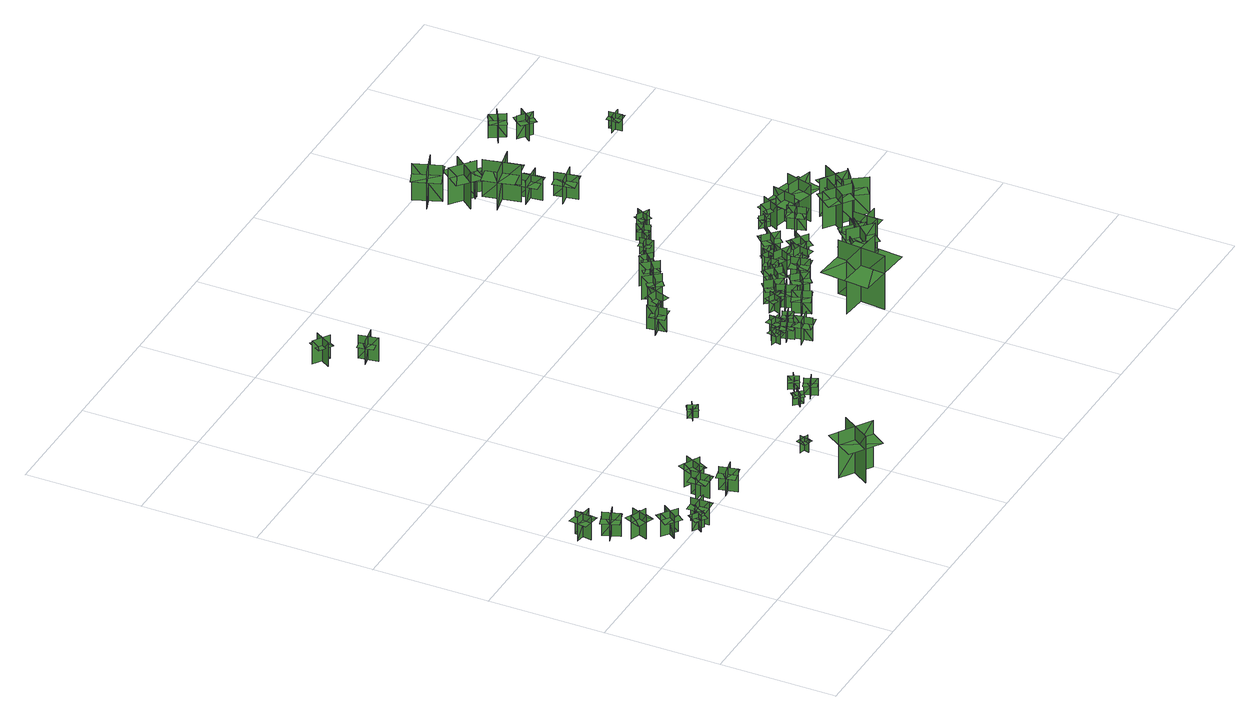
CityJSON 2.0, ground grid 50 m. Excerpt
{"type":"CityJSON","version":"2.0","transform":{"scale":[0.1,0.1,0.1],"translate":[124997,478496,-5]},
"CityObjects":{
"tree1":{"type":"SolitaryVegetationObject","geometry":[{"type":"MultiSurface","lod":"1","boundaries":[[[0,1,2]],[[0,2,3]],[[4,5,6]],[[4,6,7]],[[8,9,10]],[[8,10,11]],[[8,11,12]],[[8,12,13]]]}]},
"tree2":{"type":"SolitaryVegetationObject","geometry":[{"type":"MultiSurface","lod":"1","boundaries":[[[14,15,16]],[[14,16,17]],[[18,19,20]],[[18,20,21]],[[22,23,24]],[[22,24,25]],[[22,25,26]],[[22,26,27]]]}]},
"tree3":{"type":"SolitaryVegetationObject","geometry":[{"type":"MultiSurface","lod":"1","boundaries":[[[28,29,30]],[[28,30,31]],[[32,33,34]],[[32,34,35]],[[36,37,38]],[[36,38,39]],[[36,39,40]],[[36,40,41]]]}]},
"tree4":{"type":"SolitaryVegetationObject","geometry":[{"type":"MultiSurface","lod":"1","boundaries":[[[42,43,44]],[[42,44,45]],[[46,47,48]],[[46,48,49]],[[50,51,52]],[[50,52,53]],[[50,53,54]],[[50,54,55]]]}]},
"tree5":{"type":"SolitaryVegetationObject","geometry":[{"type":"MultiSurface","lod":"1","boundaries":[[[56,57,58]],[[56,58,59]],[[60,61,62]],[[60,62,63]],[[64,65,66]],[[64,66,67]],[[64,67,68]],[[64,68,69]]]}]},
"tree6":{"type":"SolitaryVegetationObject","geometry":[{"type":"MultiSurface","lod":"1","boundaries":[[[70,71,72]],[[70,72,73]],[[74,75,76]],[[74,76,77]],[[78,79,80]],[[78,80,81]],[[78,81,82]],[[78,82,83]]]}]},
"tree7":{"type":"SolitaryVegetationObject","geometry":[{"type":"MultiSurface","lod":"1","boundaries":[[[84,85,86]],[[84,86,87]],[[88,89,90]],[[88,90,91]],[[92,93,94]],[[92,94,95]],[[92,95,96]],[[92,96,97]]]}]},
"tree8":{"type":"SolitaryVegetationObject","geometry":[{"type":"MultiSurface","lod":"1","boundaries":[[[98,99,100]],[[98,100,101]],[[102,103,104]],[[102,104,105]],[[106,107,108]],[[106,108,109]],[[106,109,110]],[[106,110,111]]]}]},
"tree9":{"type":"SolitaryVegetationObject","geometry":[{"type":"MultiSurface","lod":"1","boundaries":[[[112,113,114]],[[112,114,115]],[[116,117,118]],[[116,118,119]],[[120,121,122]],[[120,122,123]],[[120,123,124]],[[120,124,125]]]}]},
"tree10":{"type":"SolitaryVegetationObject","geometry":[{"type":"MultiSurface","lod":"1","boundaries":[[[126,127,128]],[[126,128,129]],[[130,131,132]],[[130,132,133]],[[134,135,136]],[[134,136,137]],[[134,137,138]],[[134,138,139]]]}]},
"tree11":{"type":"SolitaryVegetationObject","geometry":[{"type":"MultiSurface","lod":"1","boundaries":[[[140,141,142]],[[140,142,143]],[[144,145,146]],[[144,146,147]],[[148,149,150]],[[148,150,151]],[[148,151,152]],[[148,152,153]]]}]},
"tree12":{"type":"SolitaryVegetationObject","geometry":[{"type":"MultiSurface","lod":"1","boundaries":[[[154,155,156]],[[154,156,157]],[[158,159,160]],[[158,160,161]],[[162,163,164]],[[162,164,165]],[[162,165,166]],[[162,166,167]]]}]},
"tree13":{"type":"SolitaryVegetationObject","geometry":[{"type":"MultiSurface","lod":"1","boundaries":[[[168,169,170]],[[168,170,171]],[[172,173,174]],[[172,174,175]],[[176,177,178]],[[176,178,179]],[[176,179,180]],[[176,180,181]]]}]},
"tree14":{"type":"SolitaryVegetationObject","geometry":[{"type":"MultiSurface","lod":"1","boundaries":[[[182,183,184]],[[182,184,185]],[[186,187,188]],[[186,188,189]],[[190,191,192]],[[190,192,193]],[[190,193,194]],[[190,194,195]]]}]},
"tree15":{"type":"SolitaryVegetationObject","geometry":[{"type":"MultiSurface","lod":"1","boundaries":[[[196,197,198]],[[196,198,199]],[[200,201,202]],[[200,202,203]],[[204,205,206]],[[204,206,207]],[[204,207,208]],[[204,208,209]]]}]},
"tree16":{"type":"SolitaryVegetationObject","geometry":[{"type":"MultiSurface","lod":"1","boundaries":[[[210,211,212]],[[210,212,213]],[[214,215,216]],[[214,216,217]],[[218,219,220]],[[218,220,221]],[[218,221,222]],[[218,222,223]]]}]},
"tree17":{"type":"SolitaryVegetationObject","geometry":[{"type":"MultiSurface","lod":"1","boundaries":[[[224,225,226]],[[224,226,227]],[[228,229,230]],[[228,230,231]],[[232,233,234]],[[232,234,235]],[[232,235,236]],[[232,236,237]]]}]},
"tree18":{"type":"SolitaryVegetationObject","geometry":[{"type":"MultiSurface","lod":"1","boundaries":[[[238,239,240]],[[238,240,241]],[[242,243,244]],[[242,244,245]],[[246,247,248]],[[246,248,249]],[[246,249,250]],[[246,250,251]]]}]},
"tree19":{"type":"SolitaryVegetationObject","geometry":[{"type":"MultiSurface","lod":"1","boundaries":[[[252,253,254]],[[252,254,255]],[[256,257,258]],[[256,258,259]],[[260,261,262]],[[260,262,263]],[[260,263,264]],[[260,264,265]]]}]},
"tree20":{"type":"SolitaryVegetationObject","geometry":[{"type":"MultiSurface","lod":"1","boundaries":[[[266,267,268]],[[266,268,269]],[[270,271,272]],[[270,272,273]],[[274,275,276]],[[274,276,277]],[[274,277,278]],[[274,278,279]]]}]},
"tree21":{"type":"SolitaryVegetationObject","geometry":[{"type":"MultiSurface","lod":"1","boundaries":[[[280,281,282]],[[280,282,283]],[[284,285,286]],[[284,286,287]],[[288,289,290]],[[288,290,291]],[[288,291,292]],[[288,292,293]]]}]},
"tree22":{"type":"SolitaryVegetationObject","geometry":[{"type":"MultiSurface","lod":"1","boundaries":[[[294,295,296]],[[294,296,297]],[[298,299,300]],[[298,300,301]],[[302,303,304]],[[302,304,305]],[[302,305,306]],[[302,306,307]]]}]},
"tree23":{"type":"SolitaryVegetationObject","geometry":[{"type":"MultiSurface","lod":"1","boundaries":[[[308,309,310]],[[308,310,311]],[[312,313,314]],[[312,314,315]],[[316,317,318]],[[316,318,319]],[[316,319,320]],[[316,320,321]]]}]},
"tree24":{"type":"SolitaryVegetationObject","geometry":[{"type":"MultiSurface","lod":"1","boundaries":[[[322,323,324]],[[322,324,325]],[[326,327,328]],[[326,328,329]],[[330,331,332]],[[330,332,333]],[[330,333,334]],[[330,334,335]]]}]},
"tree25":{"type":"SolitaryVegetationObject","geometry":[{"type":"MultiSurface","lod":"1","boundaries":[[[336,337,338]],[[336,338,339]],[[340,341,342]],[[340,342,343]],[[344,345,346]],[[344,346,347]],[[344,347,348]],[[344,348,349]]]}]},
"tree26":{"type":"SolitaryVegetationObject","geometry":[{"type":"MultiSurface","lod":"1","boundaries":[[[350,351,352]],[[350,352,353]],[[354,355,356]],[[354,356,357]],[[358,359,360]],[[358,360,361]],[[358,361,362]],[[358,362,363]]]}]},
"tree27":{"type":"SolitaryVegetationObject","geometry":[{"type":"MultiSurface","lod":"1","boundaries":[[[364,365,366]],[[364,366,367]],[[368,369,370]],[[368,370,371]],[[372,373,374]],[[372,374,375]],[[372,375,376]],[[372,376,377]]]}]},
"tree28":{"type":"SolitaryVegetationObject","geometry":[{"type":"MultiSurface","lod":"1","boundaries":[[[378,379,380]],[[378,380,381]],[[382,383,384]],[[382,384,385]],[[386,387,388]],[[386,388,389]],[[386,389,390]],[[386,390,391]]]}]},
"tree29":{"type":"SolitaryVegetationObject","geometry":[{"type":"MultiSurface","lod":"1","boundaries":[[[392,393,394]],[[392,394,395]],[[396,397,398]],[[396,398,399]],[[400,401,402]],[[400,402,403]],[[400,403,404]],[[400,404,405]]]}]},
"tree30":{"type":"SolitaryVegetationObject","geometry":[{"type":"MultiSurface","lod":"1","boundaries":[[[406,407,408]],[[406,408,409]],[[410,411,412]],[[410,412,413]],[[414,415,416]],[[414,416,417]],[[414,417,418]],[[414,418,419]]]}]},
"tree31":{"type":"SolitaryVegetationObject","geometry":[{"type":"MultiSurface","lod":"1","boundaries":[[[420,421,422]],[[420,422,423]],[[424,425,426]],[[424,426,427]],[[428,429,430]],[[428,430,431]],[[428,431,432]],[[428,432,433]]]}]},
"tree32":{"type":"SolitaryVegetationObject","geometry":[{"type":"MultiSurface","lod":"1","boundaries":[[[434,435,436]],[[434,436,437]],[[438,439,440]],[[438,440,441]],[[442,443,444]],[[442,444,445]],[[442,445,446]],[[442,446,447]]]}]},
"tree33":{"type":"SolitaryVegetationObject","geometry":[{"type":"MultiSurface","lod":"1","boundaries":[[[448,449,450]],[[448,450,451]],[[452,453,454]],[[452,454,455]],[[456,457,458]],[[456,458,459]],[[456,459,460]],[[456,460,461]]]}]},
"tree34":{"type":"SolitaryVegetationObject","geometry":[{"type":"MultiSurface","lod":"1","boundaries":[[[462,463,464]],[[462,464,465]],[[466,467,468]],[[466,468,469]],[[470,471,472]],[[470,472,473]],[[470,473,474]],[[470,474,475]]]}]},
"tree35":{"type":"SolitaryVegetationObject","geometry":[{"type":"MultiSurface","lod":"1","boundaries":[[[476,477,478]],[[476,478,479]],[[480,481,482]],[[480,482,483]],[[484,485,486]],[[484,486,487]],[[484,487,488]],[[484,488,489]]]}]},
"tree36":{"type":"SolitaryVegetationObject","geometry":[{"type":"MultiSurface","lod":"1","boundaries":[[[490,491,492]],[[490,492,493]],[[494,495,496]],[[494,496,497]],[[498,499,500]],[[498,500,501]],[[498,501,502]],[[498,502,503]]]}]},
"tree37":{"type":"SolitaryVegetationObject","geometry":[{"type":"MultiSurface","lod":"1","boundaries":[[[504,505,506]],[[504,506,507]],[[508,509,510]],[[508,510,511]],[[512,513,514]],[[512,514,515]],[[512,515,516]],[[512,516,517]]]}]},
"tree38":{"type":"SolitaryVegetationObject","geometry":[{"type":"MultiSurface","lod":"1","boundaries":[[[518,519,520]],[[518,520,521]],[[522,523,524]],[[522,524,525]],[[526,527,528]],[[526,528,529]],[[526,529,530]],[[526,530,531]]]}]},
"tree39":{"type":"SolitaryVegetationObject","geometry":[{"type":"MultiSurface","lod":"1","boundaries":[[[532,533,534]],[[532,534,535]],[[536,537,538]],[[536,538,539]],[[540,541,542]],[[540,542,543]],[[540,543,544]],[[540,544,545]]]}]},
"tree40":{"type":"SolitaryVegetationObject","geometry":[{"type":"MultiSurface","lod":"1","boundaries":[[[546,547,548]],[[546,548,549]],[[550,551,552]],[[550,552,553]],[[554,555,556]],[[554,556,557]],[[554,557,558]],[[554,558,559]]]}]},
"tree41":{"type":"SolitaryVegetationObject","geometry":[{"type":"MultiSurface","lod":"1","boundaries":[[[560,561,562]],[[560,562,563]],[[564,565,566]],[[564,566,567]],[[568,569,570]],[[568,570,571]],[[568,571,572]],[[568,572,573]]]}]},
"tree42":{"type":"SolitaryVegetationObject","geometry":[{"type":"MultiSurface","lod":"1","boundaries":[[[574,575,576]],[[574,576,577]],[[578,579,580]],[[578,580,581]],[[582,583,584]],[[582,584,585]],[[582,585,586]],[[582,586,587]]]}]},
"tree43":{"type":"SolitaryVegetationObject","geometry":[{"type":"MultiSurface","lod":"1","boundaries":[[[588,589,590]],[[588,590,591]],[[592,593,594]],[[592,594,595]],[[596,597,593]],[[596,593,592]],[[598,599,589]],[[598,589,588]],[[600,601,602]],[[600,602,603]],[[604,605,606]],[[604,606,607]]]}]},
"tree44":{"type":"SolitaryVegetationObject","geometry":[{"type":"MultiSurface","lod":"1","boundaries":[[[608,609,610]],[[608,610,611]],[[612,613,614]],[[612,614,615]],[[616,617,618]],[[616,618,619]],[[616,619,620]],[[616,620,621]]]}]},
"tree45":{"type":"SolitaryVegetationObject","geometry":[{"type":"MultiSurface","lod":"1","boundaries":[[[622,623,624]],[[622,624,625]],[[626,627,628]],[[626,628,629]],[[630,631,632]],[[630,632,633]],[[630,633,634]],[[630,634,635]]]}]},
"tree46":{"type":"SolitaryVegetationObject","geometry":[{"type":"MultiSurface","lod":"1","boundaries":[[[636,637,638]],[[636,638,639]],[[640,641,642]],[[640,642,643]],[[644,645,646]],[[644,646,647]],[[644,647,648]],[[644,648,649]]]}]},
"tree47":{"type":"SolitaryVegetationObject","geometry":[{"type":"MultiSurface","lod":"1","boundaries":[[[650,651,652]],[[650,652,653]],[[654,655,656]],[[654,656,657]],[[658,659,660]],[[658,660,661]],[[658,661,662]],[[658,662,663]]]}]},
"tree48":{"type":"SolitaryVegetationObject","geometry":[{"type":"MultiSurface","lod":"1","boundaries":[[[664,665,666]],[[664,666,667]],[[668,669,670]],[[668,670,671]],[[672,673,674]],[[672,674,675]],[[672,675,676]],[[672,676,677]]]}]},
"tree49":{"type":"SolitaryVegetationObject","geometry":[{"type":"MultiSurface","lod":"1","boundaries":[[[678,679,680]],[[678,680,681]],[[682,683,684]],[[682,684,685]],[[686,687,688]],[[686,688,689]],[[686,689,690]],[[686,690,691]]]}]},
"tree50":{"type":"SolitaryVegetationObject","geometry":[{"type":"MultiSurface","lod":"1","boundaries":[[[692,693,694]],[[692,694,695]],[[696,697,698]],[[696,698,699]],[[700,701,702]],[[700,702,703]],[[700,703,704]],[[700,704,705]]]}]},
"tree51":{"type":"SolitaryVegetationObject","geometry":[{"type":"MultiSurface","lod":"1","boundaries":[[[706,707,708]],[[706,708,709]],[[710,711,712]],[[710,712,713]],[[714,715,716]],[[714,716,717]],[[714,717,718]],[[714,718,719]]]}]},
"tree52":{"type":"SolitaryVegetationObject","geometry":[{"type":"MultiSurface","lod":"1","boundaries":[[[720,721,722]],[[720,722,723]],[[724,725,726]],[[724,726,727]],[[728,729,730]],[[728,730,731]],[[728,732,733]],[[728,733,729]]]}]},
"tree53":{"type":"SolitaryVegetationObject","geometry":[{"type":"MultiSurface","lod":"1","boundaries":[[[734,735,736]],[[734,736,737]],[[738,739,740]],[[738,740,741]],[[742,743,744]],[[742,744,745]],[[742,745,746]],[[742,746,747]]]}]},
"tree54":{"type":"SolitaryVegetationObject","geometry":[{"type":"MultiSurface","lod":"1","boundaries":[[[748,749,750]],[[748,750,751]],[[752,753,754]],[[752,754,755]],[[756,757,758]],[[756,758,759]],[[756,759,760]],[[756,760,761]]]}]},
"tree55":{"type":"SolitaryVegetationObject","geometry":[{"type":"MultiSurface","lod":"1","boundaries":[[[762,763,764]],[[762,764,765]],[[766,767,768]],[[766,768,769]],[[770,771,772]],[[770,772,773]],[[770,773,774]],[[770,774,775]]]}]},
"tree56":{"type":"SolitaryVegetationObject","geometry":[{"type":"MultiSurface","lod":"1","boundaries":[[[776,777,778]],[[776,778,779]],[[780,781,782]],[[780,782,783]],[[784,785,786]],[[784,786,787]],[[784,787,788]],[[784,788,789]]]}]},
"tree57":{"type":"SolitaryVegetationObject","geometry":[{"type":"MultiSurface","lod":"1","boundaries":[[[790,791,792]],[[790,792,793]],[[794,795,796]],[[794,796,797]],[[798,799,800]],[[798,800,801]],[[798,801,802]],[[798,802,803]]]}]},
"tree58":{"type":"SolitaryVegetationObject","geometry":[{"type":"MultiSurface","lod":"1","boundaries":[[[804,805,806]],[[804,806,807]],[[808,809,810]],[[808,810,811]],[[812,813,814]],[[812,814,815]],[[812,815,816]],[[812,816,817]]]}]},
"tree59":{"type":"SolitaryVegetationObject","geometry":[{"type":"MultiSurface","lod":"1","boundaries":[[[818,819,820]],[[818,820,821]],[[822,823,824]],[[822,824,825]],[[826,827,828]],[[826,828,829]],[[826,829,830]],[[826,830,831]]]}]},
"tree60":{"type":"SolitaryVegetationObject","geometry":[{"type":"MultiSurface","lod":"1","boundaries":[[[832,833,834]],[[832,834,835]],[[836,837,838]],[[836,838,839]],[[840,841,842]],[[840,842,843]],[[840,843,844]],[[840,844,845]]]}]},
"tree61":{"type":"SolitaryVegetationObject","geometry":[{"type":"MultiSurface","lod":"1","boundaries":[[[846,847,848]],[[846,848,849]],[[850,851,852]],[[850,852,853]],[[854,855,856]],[[854,856,857]],[[854,857,858]],[[854,858,859]]]}]},
"tree62":{"type":"SolitaryVegetationObject","geometry":[{"type":"MultiSurface","lod":"1","boundaries":[[[860,861,862]],[[860,862,863]],[[864,865,866]],[[864,866,867]],[[868,869,870]],[[868,870,871]],[[868,872,873]],[[868,873,869]]]}]},
"tree63":{"type":"SolitaryVegetationObject","geometry":[{"type":"MultiSurface","lod":"1","boundaries":[[[874,875,876]],[[874,876,877]],[[878,879,880]],[[878,880,881]],[[882,883,884]],[[882,884,885]],[[882,885,886]],[[882,886,887]]]}]},
"tree64":{"type":"SolitaryVegetationObject","geometry":[{"type":"MultiSurface","lod":"1","boundaries":[[[888,889,890]],[[888,890,891]],[[892,893,894]],[[892,894,895]],[[896,897,898]],[[896,898,899]],[[896,899,900]],[[896,900,901]]]}]},
"tree65":{"type":"SolitaryVegetationObject","geometry":[{"type":"MultiSurface","lod":"1","boundaries":[[[902,903,904]],[[902,904,905]],[[906,907,908]],[[906,908,909]],[[910,911,912]],[[910,912,913]],[[910,914,915]],[[910,915,911]]]}]},
"tree66":{"type":"SolitaryVegetationObject","geometry":[{"type":"MultiSurface","lod":"1","boundaries":[[[916,917,918]],[[916,918,919]],[[920,921,922]],[[920,922,923]],[[924,925,926]],[[924,926,927]],[[924,928,929]],[[924,929,925]]]}]},
"tree67":{"type":"SolitaryVegetationObject","geometry":[{"type":"MultiSurface","lod":"1","boundaries":[[[930,931,932]],[[930,932,933]],[[934,935,936]],[[934,936,937]],[[938,939,940]],[[938,940,941]],[[938,941,942]],[[938,942,943]]]}]},
"tree68":{"type":"SolitaryVegetationObject","geometry":[{"type":"MultiSurface","lod":"1","boundaries":[[[944,945,946]],[[944,946,947]],[[948,949,950]],[[948,950,951]],[[952,953,954]],[[952,954,955]],[[952,955,956]],[[952,956,957]]]}]},
"tree69":{"type":"SolitaryVegetationObject","geometry":[{"type":"MultiSurface","lod":"1","boundaries":[[[958,959,960]],[[958,960,961]],[[962,963,964]],[[962,964,965]],[[966,967,968]],[[966,968,969]],[[966,969,970]],[[966,970,971]]]}]}
},
"vertices":[
[57,899,19],[44,823,19],[44,823,127],[57,899,127],[15,869,19],[91,857,19],[91,857,127],[15,869,127],[15,869,97],[9,831,97],[85,819,97],[91,857,97],[97,895,97],[21,907,97],
[92,803,18],[118,730,18],[118,730,126],[92,803,126],[70,756,18],[143,782,18],[143,782,126],[70,756,126],[70,756,95],[83,720,95],[156,746,95],[143,782,95],[130,819,95],[57,793,95],
[189,659,20],[117,688,20],[117,688,127],[189,659,127],[169,707,20],[141,635,20],[141,635,127],[169,707,127],[169,707,97],[133,721,97],[105,649,97],[141,635,97],[177,621,97],[205,693,97],
[195,540,19],[241,603,19],[241,603,126],[195,540,126],[246,548,19],[183,593,19],[183,593,126],[246,548,126],[246,548,96],[269,579,96],[206,625,96],[183,593,96],[161,562,96],[223,517,96],
[271,500,20],[318,470,20],[318,470,96],[271,500,96],[279,464,20],[309,510,20],[309,510,96],[279,464,96],[279,464,75],[302,449,75],[332,495,75],[309,510,75],[286,525,75],[255,479,75],
[374,503,19],[297,500,19],[297,500,126],[374,503,126],[336,538,19],[340,461,19],[340,461,126],[336,538,126],[336,538,96],[298,537,96],[301,459,96],[340,461,96],[379,463,96],[375,540,96],
[541,582,20],[463,580,20],[463,580,128],[541,582,128],[503,618,20],[506,540,20],[506,540,128],[503,618,128],[503,618,98],[464,616,98],[467,539,98],[506,540,98],[544,541,98],[542,619,98],
[577,536,19],[595,461,19],[595,461,127],[577,536,127],[550,492,19],[625,510,19],[625,510,127],[550,492,127],[550,492,97],[559,455,97],[634,473,97],[625,510,97],[616,548,97],[541,530,97],
[601,629,21],[531,662,21],[531,662,129],[601,629,129],[584,678,21],[551,608,21],[551,608,129],[584,678,129],[584,678,99],[549,694,99],[516,624,99],[551,608,99],[586,591,99],[619,661,99],
[963,178,13],[877,49,13],[877,49,229],[963,178,229],[862,158,13],[991,72,13],[991,72,229],[862,158,229],[862,158,168],[819,93,168],[948,8,168],[991,72,168],[1034,137,168],[905,222,168],
[986,352,21],[944,364,21],[944,364,82],[986,352,82],[972,378,21],[960,336,21],[960,336,82],[972,378,82],[972,378,65],[951,384,65],[939,342,65],[960,336,65],[981,330,65],[993,372,65],
[959,860,26],[984,824,26],[984,824,88],[959,860,88],[953,832,26],[990,856,26],[990,856,88],[953,832,88],[953,832,71],[965,813,71],[1002,838,71],[990,856,71],[978,874,71],[941,850,71],
[737,2291,18],[669,2335,18],[669,2335,127],[737,2291,127],[726,2342,18],[726,2342,127],[682,2273,127],[682,2273,18],[726,2342,92],[697,2360,92],[662,2305,92],[691,2287,92],[720,2269,92],[754,2324,92],
[1234,508,18],[1266,539,18],[1266,539,79],[1234,508,79],[1263,507,18],[1232,539,18],[1232,539,79],[1263,507,79],[1263,507,62],[1279,523,62],[1248,555,62],[1232,539,62],[1217,524,62],[1247,492,62],
[784,2193,19],[799,2113,19],[799,2113,128],[784,2193,128],[755,2150,19],[755,2150,128],[835,2165,128],[835,2165,19],[755,2150,93],[761,2116,93],[825,2129,93],[819,2162,93],[812,2195,93],[749,2183,93],
[1317,532,19],[1338,481,19],[1338,481,96],[1317,532,96],[1302,498,19],[1354,519,19],[1354,519,96],[1302,498,96],[1302,498,74],[1313,473,74],[1364,493,74],[1354,519,74],[1343,544,74],[1292,524,74],
[1318,575,17],[1356,597,17],[1356,597,79],[1318,575,79],[1346,567,17],[1325,606,17],[1325,606,79],[1346,567,79],[1346,567,61],[1365,577,61],[1344,616,61],[1325,606,61],[1305,595,61],[1327,556,61],
[1602,781,30],[1559,791,30],[1559,791,92],[1602,781,92],[1587,806,30],[1577,763,30],[1577,763,92],[1587,806,92],[1587,806,75],[1565,812,75],[1555,768,75],[1577,763,75],[1598,758,75],[1609,801,75],
[1431,1230,22],[1511,1243,22],[1511,1243,131],[1431,1230,131],[1473,1200,22],[1473,1200,131],[1460,1280,131],[1460,1280,22],[1473,1200,97],[1507,1205,97],[1496,1269,97],[1463,1264,97],[1429,1258,97],[1440,1194,97],
[1656,766,26],[1603,750,26],[1603,750,103],[1656,766,103],[1624,784,26],[1639,731,26],[1639,731,103],[1624,784,103],[1624,784,82],[1597,776,82],[1612,723,82],[1639,731,82],[1666,738,82],[1650,791,82],
[1668,666,20],[1653,742,20],[1653,742,127],[1668,666,127],[1697,708,20],[1621,694,20],[1621,694,127],[1697,708,127],[1697,708,97],[1690,746,97],[1614,732,97],[1621,694,97],[1628,656,97],[1704,670,97],
[1647,841,25],[1638,786,25],[1638,786,102],[1647,841,102],[1617,819,25],[1672,811,25],[1672,811,102],[1617,819,102],[1617,819,81],[1613,792,81],[1667,783,81],[1672,811,81],[1676,838,81],[1622,847,81],
[1548,1255,25],[1572,1332,25],[1572,1332,134],[1548,1255,134],[1594,1279,25],[1594,1279,134],[1516,1303,134],[1516,1303,25],[1594,1279,100],[1604,1312,100],[1542,1331,100],[1532,1299,100],[1522,1266,100],[1584,1247,100],
[1724,825,18],[1738,783,18],[1738,783,80],[1724,825,80],[1710,798,18],[1752,813,18],[1752,813,80],[1710,798,80],[1710,798,62],[1717,777,62],[1759,792,62],[1752,813,62],[1745,833,62],[1703,819,62],
[1798,914,24],[1774,861,24],[1774,861,102],[1798,914,102],[1763,901,24],[1763,901,102],[1816,877,102],[1816,877,24],[1763,901,78],[1753,879,78],[1795,860,78],[1805,882,78],[1815,904,78],[1773,923,78],
[1624,1325,28],[1686,1377,28],[1686,1377,136],[1624,1325,136],[1676,1320,28],[1676,1320,136],[1624,1383,136],[1624,1383,28],[1676,1320,102],[1702,1342,102],[1660,1392,102],[1634,1370,102],[1608,1349,102],[1649,1298,102],
[1791,776,17],[1863,804,17],[1863,804,124],[1791,776,124],[1838,755,17],[1810,827,17],[1810,827,124],[1838,755,124],[1838,755,94],[1874,769,94],[1847,841,94],[1810,827,94],[1774,814,94],[1802,741,94],
[1869,877,18],[1792,849,18],[1792,849,126],[1869,877,126],[1821,899,18],[1821,899,126],[1849,822,126],[1849,822,18],[1821,899,92],[1789,887,92],[1812,826,92],[1844,838,92],[1875,850,92],[1853,911,92],
[1863,943,24],[1800,892,24],[1800,892,133],[1863,943,133],[1811,948,24],[1811,948,133],[1862,885,133],[1862,885,24],[1811,948,98],[1785,927,98],[1826,877,98],[1852,898,98],[1878,920,98],[1837,970,98],
[1756,1369,27],[1705,1433,27],[1705,1433,135],[1756,1369,135],[1761,1421,27],[1761,1421,135],[1698,1370,135],[1698,1370,27],[1761,1421,101],[1740,1448,101],[1689,1407,101],[1711,1380,101],[1732,1354,101],[1783,1395,101],
[1958,877,18],[1900,825,18],[1900,825,125],[1958,877,125],[1906,880,18],[1958,822,18],[1958,822,125],[1906,880,125],[1906,880,95],[1877,854,95],[1929,797,95],[1958,822,95],[1987,848,95],[1935,906,95],
[1940,931,20],[1883,983,20],[1883,983,128],[1940,931,128],[1938,982,20],[1886,925,20],[1886,925,128],[1938,982,128],[1938,982,98],[1909,1008,98],[1857,951,98],[1886,925,98],[1915,899,98],[1966,956,98],
[2024,732,9],[2024,732,257],[2003,520,257],[2003,520,9],[2114,619,9],[2114,619,257],[1909,639,257],[1909,639,9],[2145,616,177],[2156,723,177],[1900,747,177],[1890,641,177],[1880,534,177],[2135,510,177],
[1836,1438,26],[1796,1479,26],[1796,1479,103],[1836,1438,103],[1836,1475,26],[1836,1475,103],[1795,1434,103],[1795,1434,26],[1836,1475,79],[1820,1492,79],[1786,1460,79],[1803,1442,79],[1820,1425,79],[1853,1457,79],
[2061,905,18],[1985,889,18],[1985,889,126],[2061,905,126],[2018,933,18],[2034,857,18],[2034,857,126],[2018,933,126],[2018,933,95],[1980,926,95],[1996,850,95],[2034,857,95],[2072,865,95],[2056,941,95],
[2002,1039,23],[2006,981,23],[2006,981,101],[2002,1039,101],[1978,1011,23],[1978,1011,101],[2036,1014,101],[2036,1014,23],[1978,1011,77],[1979,987,77],[2026,989,77],[2024,1013,77],[2023,1038,77],[1976,1035,77],
[2157,694,8],[2081,679,8],[2081,679,116],[2157,694,116],[2114,723,8],[2129,647,8],[2129,647,116],[2114,723,116],[2114,723,86],[2076,715,86],[2091,639,86],[2129,647,86],[2167,654,86],[2152,730,86],
[2014,1006,18],[2086,968,18],[2086,968,126],[2014,1006,126],[2030,956,18],[2030,956,126],[2068,1028,126],[2068,1028,18],[2030,956,92],[2060,940,92],[2090,998,92],[2060,1014,92],[2030,1030,92],[2000,972,92],
[2145,654,7],[2144,754,7],[2144,754,145],[2145,654,145],[2192,702,7],[2092,700,7],[2092,700,145],[2192,702,145],[2192,702,107],[2191,751,107],[2092,750,107],[2092,700,107],[2093,651,107],[2193,652,107],
[2031,1018,25],[2052,1072,25],[2052,1072,103],[2031,1018,103],[2065,1033,25],[2065,1033,103],[2011,1054,103],[2011,1054,25],[2065,1033,78],[2074,1055,78],[2031,1072,78],[2022,1050,78],[2013,1027,78],[2056,1010,78],
[1909,1532,26],[1913,1474,26],[1913,1474,103],[1909,1532,103],[1885,1504,26],[1885,1504,103],[1943,1508,103],[1943,1508,26],[1885,1504,79],[1887,1479,79],[1933,1483,79],[1931,1508,79],[1929,1532,79],[1883,1528,79],
[2063,943,17],[2138,925,17],[2138,925,125],[2063,943,125],[2090,899,17],[2107,974,17],[2107,974,125],[2090,899,125],[2090,899,95],[2128,890,95],[2145,966,95],[2107,974,95],[2069,983,95],[2052,908,95],
[2190,731,38],[2148,691,38],[2147,692,148],[2189,732,148],[2146,732,38],[2186,690,38],[2186,691,148],[2146,733,148],[2146,733,9],[2186,691,9],[2189,732,9],[2147,692,9],[2189,732,92],[2147,691,92],[2168,670,102],[2210,710,102],[2153,697,109],[2184,727,109],[2169,743,115],[2138,713,115],
[2140,767,13],[2212,698,13],[2212,698,151],[2140,767,151],[2141,701,13],[2210,773,13],[2210,773,151],[2141,701,151],[2141,701,112],[2177,666,112],[2246,738,112],[2210,773,112],[2174,807,112],[2105,735,112],
[2202,710,9],[2184,750,9],[2184,750,71],[2202,710,71],[2213,737,9],[2172,719,9],[2172,719,71],[2213,737,71],[2213,737,53],[2204,757,53],[2163,739,53],[2172,719,53],[2182,699,53],[2222,717,53],
[2137,932,17],[2183,995,17],[2183,995,125],[2137,932,125],[2188,940,17],[2126,986,17],[2126,986,125],[2188,940,125],[2188,940,95],[2211,971,95],[2149,1017,95],[2126,986,95],[2103,955,95],[2165,909,95],
[2097,1099,22],[2153,1045,22],[2153,1045,130],[2097,1099,130],[2098,1047,22],[2151,1103,22],[2151,1103,130],[2098,1047,130],[2098,1047,100],[2126,1021,100],[2179,1077,100],[2151,1103,100],[2123,1130,100],[2070,1074,100],
[2003,1531,27],[1988,1587,27],[1988,1587,104],[2003,1531,104],[2021,1564,27],[2021,1564,104],[1965,1548,104],[1965,1548,27],[2021,1564,80],[2015,1587,80],[1970,1575,80],[1976,1551,80],[1983,1528,80],[2027,1540,80],
[2212,790,6],[2303,709,6],[2303,709,176],[2212,790,176],[2216,709,6],[2298,800,6],[2298,800,176],[2216,709,176],[2216,709,128],[2261,668,128],[2343,759,128],[2298,800,128],[2252,840,128],[2171,750,128],
[2321,829,13],[2252,757,13],[2252,757,152],[2321,829,152],[2254,828,13],[2326,759,13],[2326,759,152],[2254,828,152],[2254,828,113],[2220,792,113],[2292,723,113],[2326,759,113],[2361,795,113],[2289,864,113],
[2047,1612,27],[2098,1584,27],[2098,1584,104],[2047,1612,104],[2058,1576,27],[2058,1576,104],[2086,1627,104],[2086,1627,27],[2058,1576,80],[2079,1565,80],[2101,1605,80],[2080,1617,80],[2059,1629,80],[2036,1588,80],
[2428,776,10],[2322,782,10],[2322,782,150],[2428,776,150],[2372,838,10],[2366,732,10],[2366,732,150],[2372,838,150],[2419,776,114],[2322,782,114],[2320,740,114],[2417,734,114],[2421,818,114],[2324,823,114],
[1841,2418,16],[1955,2460,16],[1955,2460,185],[1841,2418,185],[1914,2384,16],[1872,2498,16],[1872,2498,185],[1914,2384,185],[1914,2384,138],[1971,2405,138],[1929,2519,138],[1872,2498,138],[1815,2477,138],[1857,2363,138],
[2264,1192,29],[2299,1160,29],[2299,1160,91],[2264,1192,91],[2266,1162,29],[2266,1162,91],[2297,1196,91],[2297,1196,29],[2266,1162,71],[2280,1149,71],[2305,1176,71],[2291,1189,71],[2277,1203,71],[2252,1175,71],
[2001,2281,16],[1905,2357,16],[1905,2357,186],[2001,2281,186],[1992,2361,16],[1916,2266,16],[1916,2266,186],[1992,2361,186],[1992,2361,138],[1944,2399,138],[1869,2304,138],[1916,2266,138],[1964,2228,138],[2040,2323,138],
[2352,1032,17],[2332,1106,17],[2332,1106,125],[2352,1032,125],[2378,1076,17],[2303,1056,17],[2303,1056,125],[2378,1076,125],[2378,1076,95],[2368,1113,95],[2293,1093,95],[2303,1056,95],[2313,1019,95],[2388,1039,95],
[2354,1155,24],[2282,1193,24],[2282,1193,132],[2354,1155,132],[2338,1205,24],[2338,1205,132],[2300,1132,132],[2300,1132,24],[2338,1205,98],[2308,1220,98],[2278,1163,98],[2308,1147,98],[2338,1131,98],[2368,1189,98],
[2011,2263,18],[2044,2109,18],[2044,2109,189],[2011,2263,189],[1951,2168,18],[2105,2201,18],[2105,2201,189],[1951,2168,189],[1957,2169,141],[1972,2102,141],[2113,2132,141],[2099,2200,141],[2084,2267,141],[1943,2236,141],
[1974,2341,30],[2034,2261,30],[2034,2261,139],[1974,2341,139],[1965,2270,30],[2045,2330,30],[2045,2330,139],[1965,2270,139],[1968,2272,108],[1994,2237,108],[2068,2293,108],[2042,2328,108],[2015,2363,108],[1942,2307,108],
[2077,2139,19],[2087,2039,19],[2087,2039,127],[2077,2139,127],[2032,2084,19],[2132,2093,19],[2132,2093,127],[2032,2084,127],[2036,2084,97],[2040,2040,97],[2132,2049,97],[2128,2092,97],[2124,2136,97],[2032,2128,97],
[2368,1092,16],[2389,1190,16],[2389,1190,154],[2368,1092,154],[2424,1128,16],[2327,1149,16],[2327,1149,154],[2424,1128,154],[2424,1128,115],[2435,1177,115],[2337,1198,115],[2327,1149,115],[2316,1101,115],[2413,1079,115],
[2501,905,15],[2397,983,15],[2397,983,187],[2501,905,187],[2486,1007,15],[2408,903,15],[2408,903,187],[2486,1007,187],[2492,912,143],[2397,983,143],[2366,942,143],[2461,871,143],[2523,953,143],[2428,1024,143],
[2197,1977,19],[2099,1958,19],[2099,1958,127],[2197,1977,127],[2138,2017,19],[2156,1918,19],[2156,1918,127],[2138,2017,127],[2139,2013,97],[2096,2005,97],[2113,1914,97],[2156,1922,97],[2199,1930,97],[2182,2021,97],
[2451,1160,17],[2417,1043,17],[2417,1043,186],[2451,1160,186],[2379,1121,17],[2496,1088,17],[2496,1088,186],[2379,1121,186],[2379,1121,139],[2363,1063,139],[2480,1029,139],[2496,1088,139],[2513,1146,139],[2396,1180,139],
[2570,865,14],[2492,969,14],[2492,969,186],[2570,865,186],[2584,967,14],[2480,889,14],[2480,889,186],[2584,967,186],[2564,874,141],[2492,969,141],[2451,938,141],[2522,843,141],[2605,904,141],[2533,1000,141],
[2566,1052,15],[2496,943,15],[2496,943,187],[2566,1052,187],[2466,1030,15],[2575,959,15],[2575,959,187],[2466,1030,187],[2560,1043,142],[2496,943,142],[2539,915,142],[2603,1015,142],[2517,1071,142],[2453,971,142],
[2331,2351,50],[2392,2388,50],[2392,2388,159],[2331,2351,159],[2382,2339,50],[2345,2400,50],[2345,2400,159],[2382,2339,159],[2382,2339,130],[2411,2357,130],[2374,2418,130],[2345,2400,130],[2315,2382,130],[2352,2321,130],
[2437,2304,51],[2393,2247,51],[2393,2247,159],[2437,2304,159],[2385,2297,51],[2442,2253,51],[2442,2253,159],[2385,2297,159],[2385,2297,131],[2364,2270,131],[2420,2226,131],[2442,2253,131],[2463,2280,131],[2407,2324,131],
[2661,1996,35],[2606,1995,35],[2606,1995,112],[2661,1996,112],[2634,2022,35],[2636,1966,35],[2636,1966,112],[2634,2022,112],[2634,2022,90],[2607,2021,90],[2608,1966,90],[2636,1966,90],[2664,1967,90],[2662,2023,90]
]}
